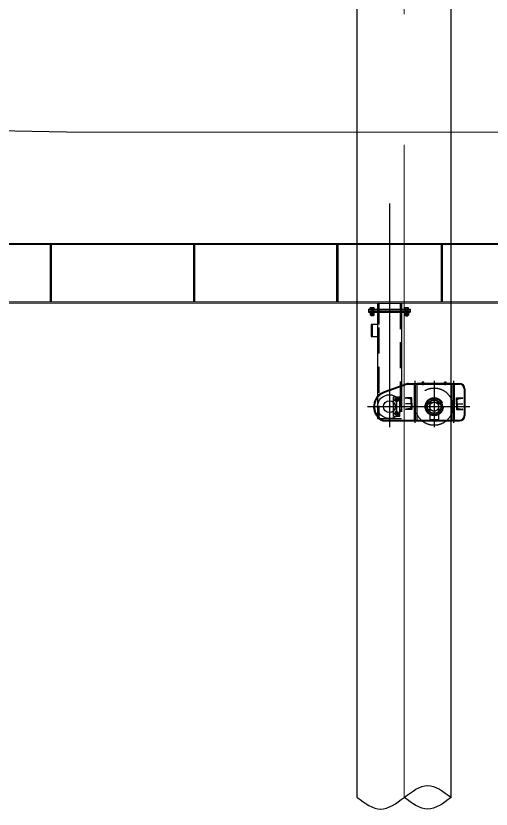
# Model space of a CAD drawing. Extents: x 1767995 to 4174245, y 542814 to 862564.
# Drawn here: x 2599583 to 2602768, y 818954 to 824272 of the extents above; entities that cross this region are included whole.
import ezdxf

# ---------------------------------------------------------------- set-up
doc = ezdxf.new("R2010")
doc.units = 0
doc.header["$LTSCALE"] = 3500
doc.linetypes.add('CENTER', pattern=[2, 1.25, -0.25, 0.25, -0.25])
doc.linetypes.add('DASHED', pattern=[0.75, 0.5, -0.25])
for name, color, linetype, lineweight in [('1粗实线', 1, 'Continuous', 30), ('1轮廓实线层', 7, 'Continuous', 30), ('3中心线', 6, 'CENTER', 18), ('5文本', 7, 'Continuous', 15)]:
    doc.layers.add(name, color=color, linetype=linetype, lineweight=lineweight)
for name, color, linetype in [('2细线层', 4, 'Continuous'), ('3中心线层', 1, 'CENTER'), ('4虚线层', 6, 'DASHED'), ('M_Prof', 2, 'Continuous'), ('纵_地面线', 30, 'Continuous')]:
    doc.layers.add(name, color=color, linetype=linetype)

# ---------------------------------------------------------------- blocks, each defined once
blk = doc.blocks.new('sdfsdf43')
at = {"layer": '1粗实线'}
for p, q in [((6474062, 1534998.8), (6474062, 1543510.2)), ((6474692, 1534998.8), (6474692, 1543510.1))]:
    blk.add_line(p, q, dxfattribs=at)
at = {"layer": '3中心线'}
blk.add_line((6474377, 1534998.8), (6474377, 1543510.2), dxfattribs=at)
at = {"layer": 'M_Prof'}
for points in [[(6474062, 1534998.8), (6474219.5, 1534920.1), (6474377, 1534998.8), (6474534.5, 1535077.6), (6474692, 1534998.8)], [(6474692, 1534998.8), (6474534.5, 1534920.1), (6474377, 1534998.8)]]:
    blk.add_spline(points, degree=3, dxfattribs=at)
blk = doc.blocks.new('AAA')
for p, q in [((4100.8, -24779.8), (12170.8, -24779.8)), ((12820.8, -24787.8), (3450.8, -24787.8)), ((3450.8, -25171.8), (12820.8, -25171.8)), ((12170.7, -25179.8), (4100.9, -25179.8))]:
    blk.add_line(p, q)
at = {"layer": '3中心线层'}
blk.add_line((8135.8, -24512.6), (8135.8, -25455.7), dxfattribs=at)
at = {"layer": '4虚线层'}
for p, q in [((5861.8, -24787.8), (5861.8, -25171.8)), ((5869.8, -24787.8), (5869.8, -25171.8)), ((6821.8, -24787.8), (6821.8, -25171.8)), ((6829.8, -24787.8), (6829.8, -25171.8)), ((7781.8, -24787.8), (7781.8, -25171.8)), ((7789.8, -24787.8), (7789.8, -25171.8)), ((8481.8, -24787.8), (8481.8, -25171.8)), ((8489.8, -24787.8), (8489.8, -25171.8))]:
    blk.add_line(p, q, dxfattribs=at)
blk = doc.blocks.new('RET54T')
blk.add_line((2992.8, 2891.7), (2992.8, 2889.6))
at = {"layer": '1轮廓实线层'}
for p, q in [((2968.4, 2891.7), (2968.4, 2887.6)), ((2980.6, 2891.7), (2968.4, 2891.7)), ((2968.4, 2887.6), (2979.6, 2887.6)), ((2979.6, 2887.6), (2978.5, 2891.7)), ((2992.8, 2887.6), (2979.6, 2887.6)), ((2980.6, 2891.7), (2981.7, 2887.6)), ((2980.6, 2891.7), (2992.8, 2891.7)), ((2992.8, 2891.7), (2992.8, 2887.6))]:
    blk.add_line(p, q, dxfattribs=at)
at = {"layer": '3中心线层'}
blk.add_line((2980.6, 2893.8), (2980.6, 2885.5), dxfattribs=at)
at = {"layer": '4虚线层'}
for p, q in [((2972.5, 2891.7), (2972.5, 2887.6)), ((2988.7, 2891.7), (2988.7, 2887.6))]:
    blk.add_line(p, q, dxfattribs=at)
blk = doc.blocks.new('5Y45')
for p, q in [((3012.2, 2936.1), (3012.2, 2949.6)), ((3015.5, 2950.8), (3035.1, 2950.8)), ((3035.1, 2934.9), (3015.5, 2934.9)), ((3018.7, 2949.6), (3018.7, 2936.1)), ((3031.8, 2949.6), (3031.8, 2936.1)), ((3038.4, 2949.6), (3038.4, 2936.1))]:
    blk.add_line(p, q)
for centre, radius, start, end in [((3015.5, 2945.7), 5.08, 49.9424, 130.0576), ((3015.5, 2940), 5.08, 229.9424, 310.0576), ((3025.3, 2932.2), 18.5, 69.3402, 110.6598), ((3025.3, 2953.4), 18.5, 249.3402, 290.6598), ((3035.1, 2945.7), 5.08, 49.9424, 130.0576), ((3035.1, 2940), 5.08, 229.9424, 310.0576)]:
    blk.add_arc(centre, radius, start, end)
at = {"layer": '3中心线层'}
blk.add_line((3025.3, 2950.8), (3025.3, 2934.9), dxfattribs=at)
blk = doc.blocks.new('rqzx')
for p, q in [((53525.9, 22796.6), (53685.9, 22796.6)), ((53525.9, 22796.6), (53525.9, 22648.4)), ((53525.9, 22796.6), (53525.9, 22171.4)), ((53685.9, 22796.6), (53685.9, 22647.3)), ((53685.9, 22796.6), (53685.9, 22243.1)), ((53465.9, 22754.8), (53745.9, 22754.8)), ((53465.9, 22754.8), (53465.9, 22734.8)), ((53465.9, 22744.8), (53745.9, 22744.8)), ((53465.9, 22734.8), (53745.9, 22734.8)), ((53745.9, 22754.8), (53745.9, 22734.8)), ((53482.9, 22652.9), (53482.9, 22572.9)), ((53525.9, 22652.9), (53482.9, 22652.9)), ((53482.9, 22572.9), (53525.9, 22572.9)), ((53721.3, 22255.7), (53570.2, 22201.6)), ((53723.3, 22250.1), (53572.2, 22196)), ((53733.4, 22257.8), (53788.9, 22257.8)), ((53733.4, 22251.8), (53788.9, 22251.8)), ((53772.9, 22251.8), (53772.9, 22011.8)), ((53778.9, 22251.8), (53778.9, 22011.8)), ((53788.9, 22259.8), (54022.9, 22259.8)), ((53788.9, 22259.8), (53788.9, 22011.8)), ((53830.9, 22257.8), (53830.9, 22259.8)), ((53835.6, 22261.4), (53835.6, 22260.6)), ((53980.9, 22257.8), (53980.9, 22259.8)), ((53985.6, 22261.4), (53985.6, 22260.6)), ((54022.9, 22259.8), (54022.9, 22011.8)), ((54022.9, 22257.8), (54075.9, 22257.8)), ((54022.9, 22251.8), (54075.9, 22251.8)), ((54032.9, 22251.8), (54032.9, 22011.8)), ((54038.9, 22251.8), (54038.9, 22011.8)), ((54105.9, 22221.8), (54105.9, 22041.8)), ((54111.9, 22221.8), (54111.9, 22041.8)), ((53633.9, 22130.4), (53633.9, 22166.8)), ((53633.9, 22166.8), (53673.9, 22166.8)), ((53673.9, 22166.8), (53673.9, 22036.8)), ((53633.9, 22036.8), (53633.9, 22073.2)), ((53673.9, 22036.8), (53633.9, 22036.8)), ((53569.9, 22011.8), (54075.9, 22011.8)), ((53569.9, 22005.8), (54075.9, 22005.8))]:
    blk.add_line(p, q)
for centre, radius in [((53605.9, 22101.8), 80), ((53605.9, 22101.8), 40), ((53653.9, 22146.8), 9), ((53653.9, 22146.8), 8), ((53653.9, 22056.8), 9), ((53653.9, 22056.8), 8)]:
    blk.add_circle(centre, radius)
for centre, radius, start, end in [((53733.4, 22221.8), 36, 90, 109.7011), ((53733.4, 22221.8), 30, 90, 109.7011), ((54075.9, 22221.8), 36, 0, 90), ((54075.9, 22221.8), 30, 0, 90), ((53605.9, 22101.8), 106, 109.7011, 238.9973), ((53605.9, 22101.8), 100, 109.7011, 238.9973), ((54075.9, 22041.8), 30, 270, 0), ((54075.9, 22041.8), 36, 270, 0), ((53569.9, 22041.8), 36, 238.9973, 270), ((53569.9, 22041.8), 30, 238.9973, 270)]:
    blk.add_arc(centre, radius, start, end)
at = {"layer": '1轮廓实线层'}
for p, q in [((53477.8, 22754.8), (53477.8, 22763.3)), ((53481.1, 22764.8), (53490.9, 22764.8)), ((53484.4, 22754.8), (53484.4, 22763.3)), ((53490.9, 22764.8), (53500.7, 22764.8)), ((53497.5, 22754.8), (53497.5, 22763.3)), ((53504, 22754.8), (53504, 22763.3)), ((53707.8, 22754.8), (53707.8, 22763.3)), ((53720.9, 22764.8), (53711.1, 22764.8)), ((53714.4, 22754.8), (53714.4, 22763.3)), ((53730.7, 22764.8), (53720.9, 22764.8)), ((53727.5, 22754.8), (53727.5, 22763.3)), ((53734, 22754.8), (53734, 22763.3)), ((53504, 22754.8), (53477.8, 22754.8)), ((53482.9, 22754.8), (53482.9, 22709.8)), ((53498.9, 22748.8), (53482.9, 22748.8)), ((53498.9, 22709.8), (53482.9, 22709.8)), ((53498.9, 22754.8), (53498.9, 22709.8)), ((53707.8, 22754.8), (53734, 22754.8)), ((53712.9, 22754.8), (53712.9, 22709.8)), ((53712.9, 22748.8), (53728.9, 22748.8)), ((53712.9, 22709.8), (53728.9, 22709.8)), ((53728.9, 22754.8), (53728.9, 22709.8)), ((53825.5, 22261.4), (53825.5, 22264.8)), ((53825.5, 22261.4), (53836.4, 22261.4)), ((53826.3, 22261.4), (53826.3, 22259.8)), ((53830.9, 22261.4), (53826.3, 22261.4)), ((53826.3, 22259.8), (53830.5, 22259.8)), ((53830.9, 22265.4), (53826.8, 22265.4)), ((53827.9, 22261.4), (53827.9, 22249.4)), ((53827.9, 22249.4), (53833.9, 22249.4)), ((53828.2, 22261.4), (53828.2, 22264.8)), ((53830.5, 22259.8), (53830.1, 22261.4)), ((53835.6, 22259.8), (53830.5, 22259.8)), ((53835, 22265.4), (53830.9, 22265.4)), ((53830.9, 22261.4), (53831.4, 22259.8)), ((53830.9, 22261.4), (53835.6, 22261.4)), ((53833.7, 22261.4), (53833.7, 22264.8)), ((53833.9, 22261.4), (53833.9, 22249.4)), ((53835.6, 22261.4), (53835.6, 22259.8)), ((53836.4, 22261.4), (53836.4, 22264.8)), ((53975.5, 22261.4), (53975.5, 22264.8)), ((53975.5, 22261.4), (53986.4, 22261.4)), ((53976.3, 22261.4), (53976.3, 22259.8)), ((53980.9, 22261.4), (53976.3, 22261.4)), ((53976.3, 22259.8), (53980.5, 22259.8)), ((53980.9, 22265.4), (53976.8, 22265.4)), ((53977.9, 22261.4), (53977.9, 22249.4)), ((53977.9, 22249.4), (53983.9, 22249.4)), ((53978.2, 22261.4), (53978.2, 22264.8)), ((53980.5, 22259.8), (53980.1, 22261.4)), ((53985.6, 22259.8), (53980.5, 22259.8)), ((53985, 22265.4), (53980.9, 22265.4)), ((53980.9, 22261.4), (53981.4, 22259.8)), ((53980.9, 22261.4), (53985.6, 22261.4)), ((53983.7, 22261.4), (53983.7, 22264.8)), ((53983.9, 22261.4), (53983.9, 22249.4)), ((53985.6, 22261.4), (53985.6, 22259.8)), ((53986.4, 22261.4), (53986.4, 22264.8)), ((53653.9, 22159.9), (53641.9, 22153)), ((53641.9, 22153), (53641.9, 22146.8)), ((53641.9, 22140.7), (53641.9, 22146.8)), ((53653.9, 22133.7), (53641.9, 22140.7)), ((53665.9, 22153), (53653.9, 22159.9)), ((53665.9, 22140.7), (53653.9, 22133.7)), ((53665.9, 22146.8), (53665.9, 22153)), ((53665.9, 22146.8), (53665.9, 22140.7)), ((53653.9, 22069.9), (53641.9, 22063)), ((53665.9, 22063), (53653.9, 22069.9)), ((53641.9, 22063), (53641.9, 22056.8)), ((53641.9, 22050.7), (53641.9, 22056.8)), ((53653.9, 22043.7), (53641.9, 22050.7)), ((53665.9, 22050.7), (53653.9, 22043.7)), ((53665.9, 22056.8), (53665.9, 22063)), ((53665.9, 22056.8), (53665.9, 22050.7))]:
    blk.add_line(p, q, dxfattribs=at)
for centre in [(53653.9, 22146.8), (53653.9, 22056.8)]:
    blk.add_circle(centre, 10.8, dxfattribs=at)
for centre, radius, start, end in [((53481.1, 22760.5), 4.32, 40.7333, 139.2667), ((53490.9, 22749.8), 15, 64.1739, 115.8261), ((53500.7, 22760.5), 4.32, 40.7333, 139.2667), ((53711.1, 22760.5), 4.32, 40.7333, 139.2667), ((53720.9, 22749.8), 15, 64.1739, 115.8261), ((53730.7, 22760.5), 4.32, 40.7333, 139.2667), ((53826.8, 22263.6), 1.84, 42.427, 137.573), ((53830.9, 22258.9), 6.48, 65.143, 114.857), ((53835, 22263.6), 1.84, 42.427, 137.573), ((53976.8, 22263.6), 1.84, 42.427, 137.573), ((53980.9, 22258.9), 6.48, 65.143, 114.857), ((53985, 22263.6), 1.84, 42.427, 137.573)]:
    blk.add_arc(centre, radius, start, end, dxfattribs=at)
at = {"layer": '2细线层'}
for p, q in [((53484.5, 22748.8), (53484.5, 22709.8)), ((53497.3, 22748.8), (53497.3, 22709.8)), ((53714.5, 22748.8), (53714.5, 22709.8)), ((53727.3, 22748.8), (53727.3, 22709.8)), ((53828.5, 22261.4), (53828.5, 22249.4)), ((53833.3, 22261.4), (53833.3, 22249.4)), ((53978.5, 22261.4), (53978.5, 22249.4)), ((53983.3, 22261.4), (53983.3, 22249.4))]:
    blk.add_line(p, q, dxfattribs=at)
at = {"layer": '3中心线层'}
for p, q in [((53605.9, 22796.6), (53605.9, 21963.6)), ((53490.9, 22758.1), (53490.9, 22730.4)), ((53720.9, 22758.1), (53720.9, 22730.4)), ((53775.9, 22275.6), (53775.9, 21992.4)), ((53830.9, 22263.5), (53830.9, 22257.7)), ((53905.9, 22275.6), (53905.9, 21963.6)), ((53980.9, 22263.5), (53980.9, 22257.7)), ((54035.9, 22275.6), (54035.9, 21992.4)), ((53633.9, 22146.8), (53673.9, 22146.8)), ((53640.2, 22146.8), (53668.4, 22146.8)), ((53640.6, 22146.8), (53672.1, 22146.8)), ((53653.9, 22036.8), (53653.9, 22166.8)), ((53653.9, 22165.8), (53653.9, 22037.8)), ((53653.9, 22161.5), (53653.9, 22132.5)), ((53460, 22101.8), (54145.9, 22101.8)), ((53653.9, 22071.5), (53653.9, 22042.5)), ((53760.9, 22121.8), (53714.8, 22121.8)), ((54050.9, 22121.8), (54097.1, 22121.8)), ((53633.9, 22056.8), (53673.9, 22056.8)), ((53640.2, 22056.8), (53668.4, 22056.8)), ((53640.6, 22056.8), (53672.1, 22056.8))]:
    blk.add_line(p, q, dxfattribs=at)
at = {"layer": '4虚线层', "ltscale": 0.1}
for p, q in [((53534.4, 22796.6), (53534.4, 22652.2)), ((53677.4, 22796.6), (53677.4, 22240)), ((53677.4, 22796.6), (53677.4, 22021.8)), ((53489.9, 22652.9), (53489.9, 22572.9)), ((53534.4, 22632.2), (53534.4, 22021.8)), ((53685.9, 22243.1), (53685.9, 22021.8)), ((53525.9, 22171.4), (53525.9, 22021.8)), ((53633.9, 22073.2), (53633.9, 22130.4)), ((53525.9, 22021.8), (53685.9, 22021.8))]:
    blk.add_line(p, q, dxfattribs=at)
at = {"layer": '4虚线层', "ltscale": 0.2}
for p, q in [((53788.9, 22257.8), (54022.9, 22257.8)), ((53788.9, 22251.8), (54022.9, 22251.8)), ((53755.9, 22161.8), (53712.9, 22161.8)), ((53743.7, 22155.1), (53716.5, 22157.8)), ((53750.9, 22121.8), (53750.9, 22147.2)), ((53755.9, 22121.8), (53755.9, 22161.8)), ((53860.9, 22127.8), (53872.7, 22121)), ((53867.2, 22129.9), (53862.2, 22127)), ((53862.2, 22127), (53862.2, 22121.3)), ((53863.6, 22118.5), (53870.7, 22130.8)), ((53869.5, 22128.6), (53867.2, 22129.9)), ((53869.5, 22128.6), (53871.7, 22127.4)), ((53871.7, 22127.4), (53871.7, 22121.6)), ((53876.9, 22130.8), (53876.9, 22011.8)), ((53934.9, 22130.8), (53876.9, 22130.8)), ((53899.2, 22146.8), (53913.4, 22146.8)), ((53905.9, 22152.3), (53900.9, 22149.4)), ((53900.9, 22149.4), (53900.9, 22146.8)), ((53900.9, 22144.3), (53900.9, 22146.8)), ((53905.9, 22141.4), (53900.9, 22144.3)), ((53905.9, 22153.8), (53905.9, 22140.2)), ((53910.9, 22149.4), (53905.9, 22152.3)), ((53910.9, 22144.3), (53905.9, 22141.4)), ((53910.9, 22146.8), (53910.9, 22149.4)), ((53910.9, 22146.8), (53910.9, 22144.3)), ((53934.9, 22130.8), (53934.9, 22011.8)), ((53951, 22127.8), (53939.1, 22121)), ((53940.2, 22127.4), (53942.4, 22128.6)), ((53940.2, 22121.6), (53940.2, 22127.4)), ((53941.5, 22130.1), (53948.6, 22117.9)), ((53944.6, 22129.9), (53942.4, 22128.6)), ((53949.6, 22127), (53944.6, 22129.9)), ((53949.6, 22121.3), (53949.6, 22127)), ((54055.9, 22161.8), (54098.9, 22161.8)), ((54055.9, 22121.8), (54055.9, 22161.8)), ((54060.9, 22121.8), (54060.9, 22147.2)), ((54068.1, 22155.1), (54095.3, 22157.8)), ((53755.9, 22081.8), (53712.9, 22081.8)), ((53743.7, 22088.5), (53716.5, 22085.8)), ((53750.9, 22121.8), (53750.9, 22096.5)), ((53755.9, 22121.8), (53755.9, 22081.8)), ((53860.9, 22075.8), (53872.7, 22082.6)), ((53862.2, 22121.3), (53864.5, 22120)), ((53864.5, 22083.6), (53862.2, 22082.4)), ((53862.2, 22082.4), (53862.2, 22076.6)), ((53862.2, 22076.6), (53867.2, 22073.7)), ((53870.3, 22073.5), (53863.2, 22085.8)), ((53866.7, 22118.7), (53864.5, 22120)), ((53864.5, 22083.6), (53866.7, 22084.9)), ((53871.7, 22121.6), (53866.7, 22118.7)), ((53866.7, 22084.9), (53871.7, 22082)), ((53867.2, 22073.7), (53869.5, 22075)), ((53871.7, 22076.3), (53869.5, 22075)), ((53871.7, 22082), (53871.7, 22076.3)), ((53951, 22075.8), (53939.1, 22082.6)), ((53945.2, 22118.7), (53940.2, 22121.6)), ((53940.2, 22082), (53945.2, 22084.9)), ((53940.2, 22076.3), (53940.2, 22082)), ((53942.4, 22075), (53940.2, 22076.3)), ((53948.3, 22085.1), (53941.2, 22072.9)), ((53942.4, 22075), (53944.6, 22073.7)), ((53944.6, 22073.7), (53949.6, 22076.6)), ((53947.4, 22120), (53945.2, 22118.7)), ((53945.2, 22084.9), (53947.4, 22083.6)), ((53947.4, 22120), (53949.6, 22121.3)), ((53949.6, 22082.4), (53947.4, 22083.6)), ((53949.6, 22076.6), (53949.6, 22082.4)), ((54055.9, 22121.8), (54055.9, 22081.8)), ((54055.9, 22081.8), (54098.9, 22081.8)), ((54060.9, 22121.8), (54060.9, 22096.5)), ((54068.1, 22088.5), (54095.3, 22085.8)), ((53912.7, 22056.8), (53898.5, 22056.8)), ((53900.9, 22059.4), (53905.9, 22062.3)), ((53900.9, 22056.8), (53900.9, 22059.4)), ((53900.9, 22056.8), (53900.9, 22054.3)), ((53900.9, 22054.3), (53905.9, 22051.4)), ((53905.9, 22049.8), (53905.9, 22063.5)), ((53905.9, 22062.3), (53910.9, 22059.4)), ((53905.9, 22051.4), (53910.9, 22054.3)), ((53910.9, 22059.4), (53910.9, 22056.8)), ((53910.9, 22054.3), (53910.9, 22056.8)), ((53876.9, 22015.8), (53934.9, 22015.8))]:
    blk.add_line(p, q, dxfattribs=at)
at = {"layer": '4虚线层'}
for p, q in [((53827.9, 22261.4), (53827.9, 22259.8)), ((53834, 22261.4), (53834, 22259.8)), ((53977.9, 22261.4), (53977.9, 22259.8)), ((53984, 22261.4), (53984, 22259.8))]:
    blk.add_line(p, q, dxfattribs=at)
at = {"layer": '4虚线层', "ltscale": 0.2}
for centre, radius in [((53905.9, 22101.8), 125), ((53905.9, 22101.8), 60), ((53905.9, 22101.8), 55), ((53905.9, 22101.8), 45), ((53867, 22124.3), 4.5), ((53905.9, 22101.8), 30), ((53905.9, 22146.8), 4.5), ((53944.9, 22124.3), 4.5), ((53867, 22079.3), 4.5), ((53944.9, 22079.3), 4.5), ((53905.9, 22056.8), 4.5)]:
    blk.add_circle(centre, radius, dxfattribs=at)
for centre, radius, start, end in [((53716.9, 22161.8), 4, 180, 264.29), ((53742.9, 22147.2), 8, 0, 84.29), ((54068.9, 22147.2), 8, 95.71, 180), ((54094.9, 22161.8), 4, 275.71, 0), ((53716.9, 22081.8), 4, 95.71, 180), ((53742.9, 22096.5), 8, 275.71, 0), ((54068.9, 22096.5), 8, 180, 264.29), ((54094.9, 22081.8), 4, 0, 84.29)]:
    blk.add_arc(centre, radius, start, end, dxfattribs=at)
at = {"xscale": -1}
for name, p in [('5Y45', (56516.2, 19779.9)), ('RET54T', (56471.6, 19843.1))]:
    blk.add_blockref(name, p, dxfattribs=at)
for name, p in [('5Y45', (50695.6, 19779.9)), ('RET54T', (50740.3, 19843.1))]:
    blk.add_blockref(name, p)
blk = doc.blocks.new('sdfsd4323423')
blk.add_blockref('AAA', (4531362.1, 230045.3))
at = {"layer": '1轮廓实线层'}
blk.add_blockref('rqzx', (4485891.9, 182069), dxfattribs=at)

msp = doc.modelspace()

# ---------------------------------------------------------------- linework, layer by layer
at = {"layer": '纵_地面线', "color": 5, "flags": 128}
msp.add_lwpolyline([(2563422.8, 822750.5), (2569922.8, 823865.3), (2579922.8, 824184.3), (2589922.8, 823661.3), (2599922.8, 823495.3), (2609922.8, 823486.3), (2619922.8, 823472.3), (2629922.8, 823403.3), (2639922.8, 823200.3), (2649922.8, 823167.3), (2659922.8, 823337.3), (2669922.8, 823421.3), (2679922.8, 823504.3), (2689922.8, 823567.3), (2699922.8, 823563.3), (2703550.4, 823566.2)], dxfattribs=at)

# ---------------------------------------------------------------- block references
at = {"layer": '3中心线'}
msp.add_blockref('sdfsdf43', (-3872191.3, -715965.8), dxfattribs=at)
at = {"layer": '5文本'}
msp.add_blockref('sdfsd4323423', (-1937411.2, 617481.6), dxfattribs=at)

doc.saveas('drawing.dxf')
